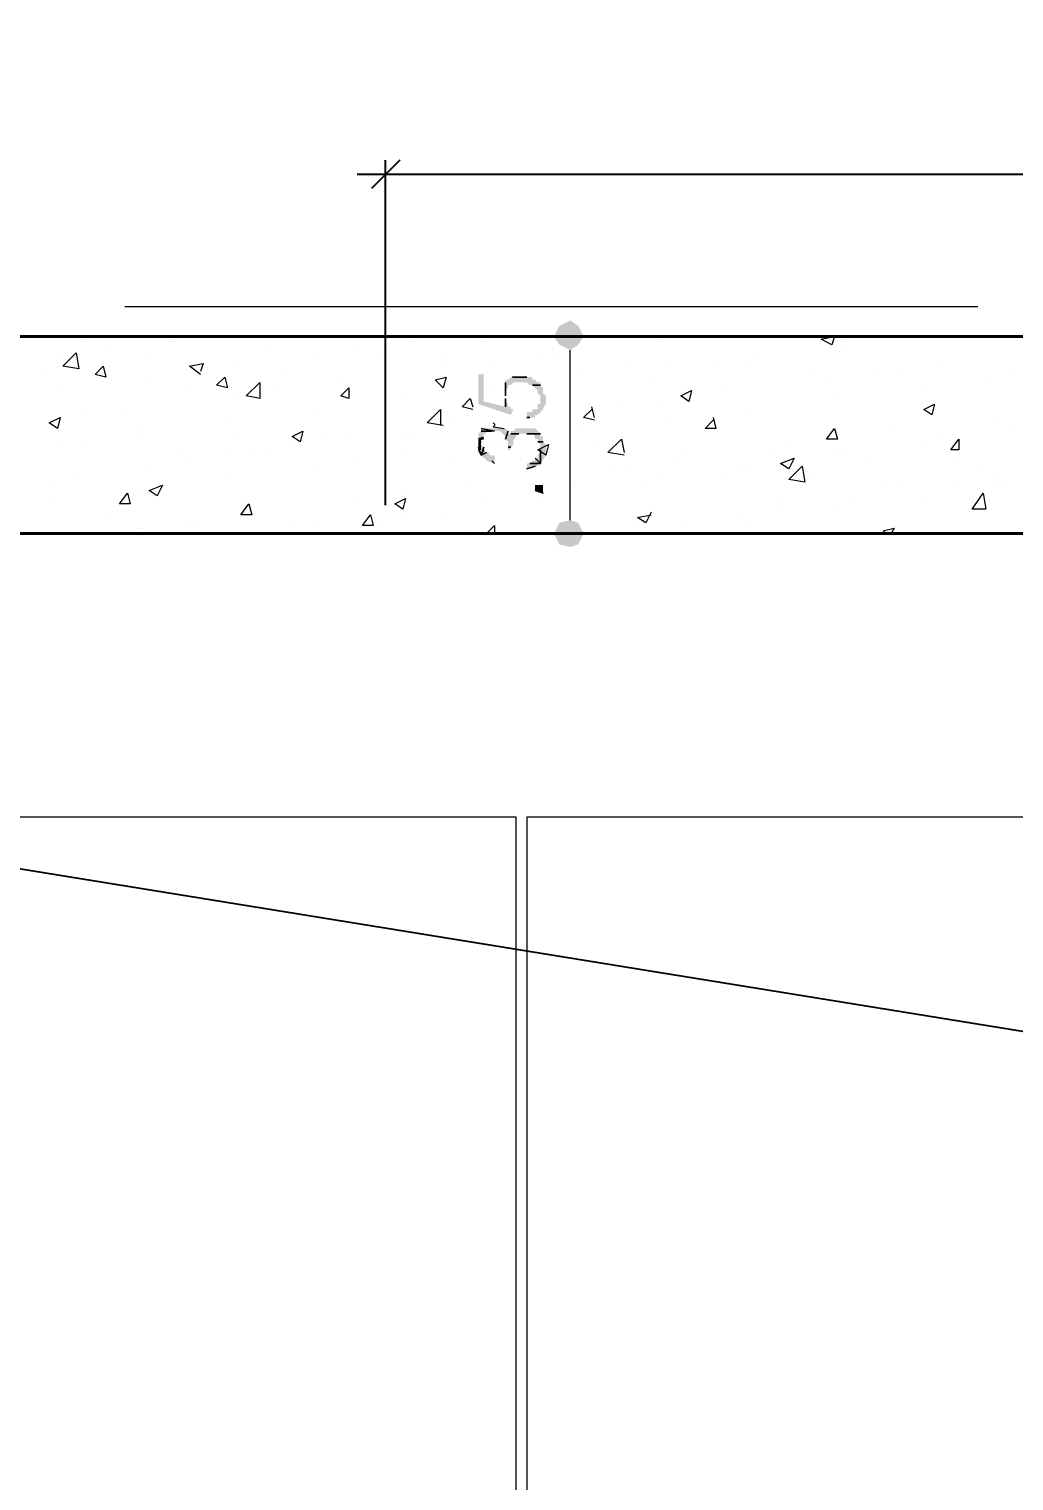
# Model space of a CAD drawing. Header units: millimetres. Extents: x 182 to 575, y -105 to 95.
# Drawn here: x 368.135 to 369.872, y -0.447 to 2.115 of the extents above; entities that cross this region are included whole.
import ezdxf

# ---------------------------------------------------------------- set-up
doc = ezdxf.new("R2010")
doc.units = ezdxf.units.MM
doc.header["$MEASUREMENT"] = 0
doc.layers.add('PDF_Geometry', color=7, linetype='Continuous')
doc.layers.add('PDF_Solid Fills', color=7, linetype='Continuous')
doc.styles.add('SIMPLEX', font='simplex', dxfattribs={"height": 0.2})
doc.dimstyles.new('SA-25', dxfattribs={"dimtxt": 0.05, "dimasz": 0.05, "dimexe": 0.025, "dimexo": 0.05, "dimgap": 0.025, "dimtad": 1, "dimzin": 4, "dimdsep": 46, "dimtxsty": 'SIMPLEX', "dimblk": 'OBLIQUE', "dimcen": 0.025, "dimdle": 0.05, "dimclrt": 2, "dimaunit": 1, "dimadec": 3, "dimazin": 0, "dimtfac": 1, "dimtofl": 0, "dimtmove": 0, "dimatfit": 3, "dimldrblk": 'OPEN30', "dimfxl": 1, "dimtolj": 1, "dimtzin": 0, "dimarcsym": 0})

# ---------------------------------------------------------------- blocks, each defined once
blk = doc.blocks.new('_Oblique')
at = {"color": 0, "linetype": 'ByBlock', "lineweight": -2}
blk.add_line((-0.5, -0.5), (0.5, 0.5), dxfattribs=at)
blk = doc.blocks.new('*D75')
at = {"color": 0, "lineweight": -2, "transparency": 16777216}
for p, q in [((368.7636232350748, 1.274537539244294), (368.7636232350748, 1.883499908226975)), ((374.763624531371, -13.7254624607557), (374.763624531371, 1.883499908226975)), ((368.7136232350747, 1.858499908226975), (374.813624531371, 1.858499908226975))]:
    blk.add_line(p, q, dxfattribs=at)
at = {"layer": 'Defpoints', "color": 0, "transparency": 16777216}
for p in [(374.763624531371, 1.858499908226975), (368.7636232350748, 1.224537539244294), (374.763624531371, -13.7754624607557)]:
    blk.add_point(p, dxfattribs=at)
at = {"color": 0, "lineweight": -2, "transparency": 16777216, "xscale": 0.05, "yscale": 0.05, "zscale": 0.05, "rotation": 180}
blk.add_blockref('_Oblique', (368.7636232350748, 1.858499908226975), dxfattribs=at)
at = {"color": 0, "lineweight": -2, "transparency": 16777216, "xscale": 0.05, "yscale": 0.05, "zscale": 0.05}
blk.add_blockref('_Oblique', (374.763624531371, 1.858499908226975), dxfattribs=at)
at = {"color": 2, "transparency": 16777216, "insert": (371.7636238832229, 1.983499908226975), "char_height": 0.2, "attachment_point": 5, "style": 'SIMPLEX'}
blk.add_mtext('\\A1;6.00', dxfattribs=at)
blk = doc.blocks.new('_Open30')
at = {"color": 0, "linetype": 'ByBlock', "lineweight": -2}
for p, q in [((-1, 0.26794919), (0, 0)), ((0, 0), (-1, -0.26794919)), ((0, 0), (-1, 0))]:
    blk.add_line(p, q, dxfattribs=at)

msp = doc.modelspace()

# ---------------------------------------------------------------- hatches: boundary and pattern name
at = {"layer": 'PDF_Solid Fills', "transparency": 33554559}
for points in [[(369.0702383464769, 1.557870237656998), (369.0892851983289, 1.548346798503558), (369.1035719443606, 1.557870237656998), (369.1130953570589, 1.572156983688756), (369.1035719443606, 1.591203835540596), (369.0892851983289, 1.600727248238996), (369.0702383464769, 1.591203835540596), (369.0607116798103, 1.572156983688756)], [(368.9797609919796, 1.386442168873912), (368.9797609919796, 1.372155422842183), (368.9845243253129, 1.372155422842183), (368.9845243253129, 1.376918756175512), (368.9892844046781, 1.381682089508842), (368.9892844046781, 1.389615211364684), (368.9940477380113, 1.395965608027352), (368.9940477380113, 1.399141501778785), (368.9988078438315, 1.400728914905669), (369.0226180025616, 1.400728914905669), (369.027381335895, 1.395965608027352), (369.027381335895, 1.39120550220727), (369.03214141526, 1.39120550220727), (369.03214141526, 1.386442168873912), (369.0369047485933, 1.381682089508842), (369.0369047485933, 1.367395343477084), (369.03214141526, 1.362632010143755), (369.03214141526, 1.357871904323672), (369.027381335895, 1.357871904323672), (369.027381335895, 1.353108597445355), (369.0226180025616, 1.353108597445355), (369.0178546692282, 1.348348491625244), (369.0130945898633, 1.348348491625244), (369.0130945898633, 1.338825078926816), (369.0226180025616, 1.338825078926816), (369.025793919834, 1.341998826639894), (369.03214141526, 1.343585158291915), (369.03214141526, 1.346443288486198), (369.0369047485933, 1.348348491625244), (369.0464281612917, 1.362632010143755), (369.0464281612917, 1.381682089508842), (369.0416648544135, 1.386442168873912), (369.0416648544135, 1.395965608027352), (369.0369047485933, 1.395965608027352), (369.0369047485933, 1.400728914905669), (369.03214141526, 1.40548902072578), (369.027381335895, 1.41025235405911), (368.9940477380113, 1.41025235405911), (368.9892844046781, 1.40548902072578), (368.9845243253129, 1.40548902072578), (368.9845243253129, 1.400728914905669), (368.9797609919796, 1.400728914905669), (368.9797609919796, 1.40548902072578), (368.9749976586463, 1.41025235405911), (368.9321406480643, 1.41025235405911), (368.9321406480643, 1.40548902072578), (368.9273805422441, 1.400728914905669), (368.9273805422441, 1.39120550220727), (368.9369039813976, 1.395965608027352), (368.9369039813976, 1.400728914905669), (368.9416640607626, 1.400728914905669), (368.9416640607626, 1.40548902072578), (368.9654742459478, 1.40548902072578), (368.9702375792812, 1.400728914905669), (368.9749976586463, 1.395965608027352), (368.9749976586463, 1.39120550220727)], [(368.9321406480643, 1.362632010143755), (368.9369039813976, 1.357871904323672), (368.9416640607626, 1.355491864641123), (368.9416640607626, 1.353108597445355), (368.9559508067944, 1.348348491625244), (368.9559508067944, 1.362632010143755), (368.9464273940961, 1.362632010143755), (368.9464273940961, 1.367395343477084), (368.9416640607626, 1.367395343477084), (368.9369039813976, 1.372155422842183), (368.9369039813976, 1.376918756175512), (368.9321406480643, 1.381682089508842), (368.9321406480643, 1.367395343477084), (368.9305539461243, 1.368982036598793), (368.9273805422441, 1.381682089508842), (368.9273805422441, 1.372155422842183)], [(369.027381335895, 1.300728147709889), (369.0416648544135, 1.295964814376588), (369.0416648544135, 1.310251560408317), (369.027381335895, 1.310251560408317)], [(369.0702383464769, 1.205490713847467), (369.0892851983289, 1.200727380514137), (369.1035719443606, 1.205490713847467), (369.1130953570589, 1.224537539244294), (369.1035719443606, 1.243584391096134), (369.0892851983289, 1.248347724429464), (369.0702383464769, 1.243584391096134), (369.0607116798103, 1.224537539244294)]]:
    msp.add_hatch(color=256, dxfattribs=at).paths.add_polyline_path(points)
h = msp.add_hatch(color=256, dxfattribs=at)
h.paths.add_polyline_path([(368.9797609919796, 1.453109364641135), (368.9749976586463, 1.457872697974437), (368.9749976586463, 1.448346031307778), (368.9369039813976, 1.457872697974437), (368.9369039813976, 1.505489787921532), (368.9273805422441, 1.505489787921532), (368.9273805422441, 1.453109364641135), (368.9845243253129, 1.434062512789239), (368.9892844046781, 1.443585951942707), (368.9845243253129, 1.443585951942707), (368.9845243253129, 1.448346031307778), (368.9797609919796, 1.448346031307778)])
h.paths.add_polyline_path([(369.0130945898633, 1.429299179455938), (369.027381335895, 1.429299179455938), (369.027381335895, 1.432872086340949), (369.03214141526, 1.434062512789239), (369.0369047485933, 1.438822618609378), (369.0416648544135, 1.443585951942707), (369.0416648544135, 1.445963590558164), (369.0464281612917, 1.453109364641135), (369.0464281612917, 1.467396110672865), (369.0416648544135, 1.472156216492976), (369.0416648544135, 1.481679629191375), (369.0369047485933, 1.486442962524705), (369.0369047485933, 1.491203041889803), (369.03214141526, 1.491203041889803), (369.027381335895, 1.495966375223133), (369.0226180025616, 1.495966375223133), (369.0226180025616, 1.500729708556462), (368.9845243253129, 1.500729708556462), (368.9797609919796, 1.495966375223133), (368.9749976586463, 1.495966375223133), (368.9749976586463, 1.476919523371293), (368.9797609919796, 1.481679629191375), (368.9797609919796, 1.486442962524705), (368.9845243253129, 1.486442962524705), (368.9892844046781, 1.491203041889803), (369.0130945898633, 1.491203041889803), (369.0178546692282, 1.486442962524705), (369.0226180025616, 1.486442962524705), (369.027381335895, 1.481679629191375), (369.03214141526, 1.476919523371293), (369.03214141526, 1.472156216492976), (369.0369047485933, 1.467396110672865), (369.0369047485933, 1.453109364641135), (369.03214141526, 1.453109364641135), (369.03214141526, 1.443585951942707), (369.0226180025616, 1.443585951942707), (369.0226180025616, 1.438822618609378), (369.0130945898633, 1.438822618609378)])
h = msp.add_hatch(color=256, dxfattribs=at)
h.paths.add_polyline_path([(368.9797609919796, 1.495966375223133), (369.027381335895, 1.495966375223133), (368.9797609919796, 1.495966375223133)], flags=0)
h.paths.add_polyline_path([(369.027381335895, 1.495966375223133), (368.9797609919796, 1.495966375223133), (369.027381335895, 1.495966375223133)], flags=0)
h.paths.add_polyline_path([(368.9749976586463, 1.495966375223133), (369.03214141526, 1.491203041889803), (368.9749976586463, 1.495966375223133)], flags=0)
h = msp.add_hatch(color=256, dxfattribs=at)
h.paths.add_polyline_path([(368.9654742459478, 1.472156216492976), (368.9654742459478, 1.467396110672865), (368.9654742459478, 1.472156216492976)], flags=0)
h.paths.add_polyline_path([(368.9654742459478, 1.462632777339535), (368.9654742459478, 1.476919523371293), (368.9654742459478, 1.462632777339535)], flags=0)
h.paths.add_polyline_path([(368.9702375792812, 1.481679629191375), (368.9702375792812, 1.457872697974437), (368.9702375792812, 1.481679629191375)], flags=0)
h.paths.add_polyline_path([(368.9702375792812, 1.457872697974437), (368.9702375792812, 1.481679629191375), (368.9702375792812, 1.457872697974437)], flags=0)

# ---------------------------------------------------------------- linework, layer by layer
msp.add_line((376.7732514609801, -0.7691128575565191), (366.9006825941974, 0.8297172905545542))
at = {"layer": 'PDF_Geometry', "lineweight": 13}
for points in [[(369.8083309919797, 1.624537406969153), (368.3035689549425, 1.624537406969153)], [(369.0892851983289, 1.248347724429464), (369.0892851983289, 1.272157883159649), (369.0892851983289, 1.524536639773401), (369.0892851983289, 1.548346798503558)], [(368.9749976586463, 1.476919523371293), (368.9749976586463, 1.491203041889803), (368.9749976586463, 1.476919523371293)], [(369.0011894972706, 1.500729708556462), (368.9988094443606, 1.500729708556462), (369.0035711639372, 1.500729708556462), (368.9869043649954, 1.500729708556462)], [(369.0130945898633, 1.500729708556462), (368.9892844046781, 1.500729708556462), (369.0130945898633, 1.500729708556462)], [(368.9940477380113, 1.500729708556462), (369.0083312565298, 1.500729708556462), (368.9940477380113, 1.500729708556462)], [(369.0226180025616, 1.486442962524705), (369.0369047485933, 1.486442962524705), (369.0226180025616, 1.486442962524705)], [(369.0369047485933, 1.486442962524705), (369.0226180025616, 1.486442962524705), (369.0369047485933, 1.486442962524705)], [(368.9559508067944, 1.40548902072578), (368.9321406480643, 1.41025235405911), (368.9559508067944, 1.40548902072578)], [(368.953570767112, 1.419775766757509), (368.9559524337785, 1.417394100090859), (368.9559508200219, 1.415012433424208), (368.9559508200219, 1.415012433424208), (368.9535707803394, 1.412632393741631), (368.9726176189637, 1.41025235405911)], [(368.9273805422441, 1.39120550220727), (368.9321406480643, 1.39120550220727), (368.9273805422441, 1.39120550220727)], [(368.9321406480643, 1.386442168873912), (368.9273805422441, 1.386442168873912), (368.9321406480643, 1.386442168873912)], [(368.9321406480643, 1.40548902072578), (368.9511907274293, 1.40548902072578), (368.9321406480643, 1.40548902072578)], [(368.9749976586463, 1.39120550220727), (368.9797609919796, 1.40548902072578), (368.9749976586463, 1.39120550220727)], [(369.0369047485933, 1.400728914905669), (369.0130945898633, 1.400728914905669), (369.0369047485933, 1.400728914905669)], [(369.0130945898633, 1.400728914905669), (369.0369047485933, 1.400728914905669), (369.0130945898633, 1.400728914905669)], [(369.03214141526, 1.386442168873912), (369.0416648544135, 1.386442168873912), (369.03214141526, 1.386442168873912)], [(368.9845243253129, 1.376918756175512), (368.9797609919796, 1.376918756175512), (368.9845243253129, 1.376918756175512)], [(369.0369047485933, 1.348348491625244), (369.0178546692282, 1.348348491625244), (369.0369047485933, 1.348348491625244)], [(369.0416648544135, 1.295964814376588), (369.027381335895, 1.300728147709889), (369.0416648544135, 1.295964814376588)], [(364.8702380819267, 1.224537539244294), (377.3178576586463, 1.224537539244294)]]:
    msp.add_lwpolyline(points, dxfattribs=at)
at = {"layer": 'PDF_Geometry', "lineweight": 40}
for points in [[(377.1178560977997, 1.224537539244294), (377.5702364152601, 1.224537539244294), (377.5702364152601, 1.572156983688756), (364.8464279231966, 1.572156983688756), (364.4702382142018, 1.572156983688756), (364.4702382142018, 1.224537539244294), (364.8464279231966, 1.224537539244294), (364.9178551983288, 1.224537539244294)], [(365.6464276586462, 1.224537539244294), (376.3940469708156, 1.224537539244294)]]:
    msp.add_lwpolyline(points, dxfattribs=at)
at = {"layer": 'PDF_Geometry', "lineweight": 25}
msp.add_lwpolyline([(368.3083322882759, 1.572156983688756), (368.1559510713447, 1.572156983688756)], dxfattribs=at)
at = {"layer": 'PDF_Geometry', "lineweight": 0}
for points in [[(368.2321416798103, 1.567393650355398), (368.2321416798103, 1.567393650355398)], [(368.3797595634082, 1.562633570990328), (368.3797595634082, 1.562633570990328)], [(368.3892862300748, 1.562633570990328), (368.3892862300748, 1.562633570990328)], [(368.5130939284876, 1.572156983688756), (368.5130939284876, 1.572156983688756)], [(368.8035696163183, 1.562633570990328), (368.8035696163183, 1.562633570990328)], [(368.9369039813976, 1.562633570990328), (368.9369039813976, 1.562633570990328)], [(369.2464264946251, 1.567393650355398), (369.2464264946251, 1.567393650355398)], [(369.5654756745193, 1.567393650355398), (369.5654756745193, 1.567393650355398)], [(368.1940480025617, 1.53882338580513), (368.1940480025617, 1.53882338580513)], [(368.2702386110273, 1.548346798503558), (368.2702386110273, 1.548346798503558)], [(368.3416658861595, 1.53882338580513), (368.3416658861595, 1.53882338580513)], [(368.5511908597045, 1.557870237656998), (368.5511908597045, 1.557870237656998)], [(368.6464282935668, 1.53882338580513), (368.6464282935668, 1.53882338580513)], [(368.7083321560008, 1.548346798503558), (368.7083321560008, 1.548346798503558)], [(368.8702367856305, 1.543586719138459), (368.8702367856305, 1.543586719138459)], [(369.0607116798103, 1.543586719138459), (369.0607116798103, 1.543586719138459)], [(369.413094457588, 1.543586719138459), (369.413094457588, 1.543586719138459)], [(369.5749990872176, 1.548346798503558), (369.5749990872176, 1.548346798503558)], [(368.4369033200219, 1.505489787921532), (368.4178564946251, 1.51977653395329), (368.4416666533552, 1.524536639773401), (368.4369033200219, 1.51025312125489)], [(368.4940471030907, 1.51977653395329), (368.4940471030907, 1.51977653395329)], [(368.7607126057362, 1.5340600524718), (368.7607126057362, 1.5340600524718)], [(368.8702367856305, 1.51977653395329), (368.8702367856305, 1.51977653395329)], [(368.9464273940961, 1.52929997310673), (368.9464273940961, 1.52929997310673)], [(369.03214141526, 1.5340600524718), (369.03214141526, 1.5340600524718)], [(369.1892859655245, 1.52929997310673), (369.1892859655245, 1.52929997310673)], [(369.2607132406569, 1.524536639773401), (369.2607132406569, 1.524536639773401)], [(369.3511905951542, 1.524536639773401), (369.3511905951542, 1.524536639773401)], [(369.4035710184346, 1.51977653395329), (369.4035710184346, 1.51977653395329)], [(369.5130952247838, 1.515013227074973), (369.5130952247838, 1.515013227074973)], [(369.7369037168473, 1.524536639773401), (369.7369037168473, 1.524536639773401)], [(368.1654745104981, 1.51025312125489), (368.1654745104981, 1.51025312125489)], [(368.3416658861595, 1.500729708556462), (368.3416658861595, 1.500729708556462)], [(368.5892845369532, 1.505489787921532), (368.5892845369532, 1.505489787921532)], [(368.6797618914505, 1.495966375223133), (368.6797618914505, 1.495966375223133)], [(369.1035719443606, 1.505489787921532), (369.1035719443606, 1.505489787921532)], [(369.2273796427733, 1.491203041889803), (369.2273796427733, 1.491203041889803)], [(369.5464288226674, 1.500729708556462), (369.5464288226674, 1.500729708556462)], [(369.6226194311331, 1.51025312125489), (369.6226194311331, 1.51025312125489)], [(369.6702365210801, 1.51025312125489), (369.6702365210801, 1.51025312125489)], [(369.7178568649954, 1.486442962524705), (369.7178568649954, 1.486442962524705)], [(369.8321411771648, 1.500729708556462), (369.8321411771648, 1.500729708556462)], [(369.8702380819267, 1.505489787921532), (369.8702380819267, 1.505489787921532)], [(368.1845213358949, 1.476919523371293), (368.1845213358949, 1.476919523371293)], [(368.4130931612917, 1.476919523371293), (368.4130931612917, 1.476919523371293)], [(368.4940471030907, 1.467396110672865), (368.4940471030907, 1.467396110672865)], [(368.565474378223, 1.476919523371293), (368.565474378223, 1.476919523371293)], [(368.7988095104981, 1.462632777339535), (368.7988095104981, 1.462632777339535)], [(368.9178571295457, 1.443585951942707), (368.8988070501806, 1.448346031307778), (368.9130937962124, 1.462632777339535), (368.9178571295457, 1.448346031307778)], [(368.9511907274293, 1.481679629191375), (368.9511907274293, 1.481679629191375)], [(369.3607140078526, 1.476919523371293), (369.3607140078526, 1.476919523371293)], [(369.5607123411859, 1.467396110672865), (369.5607123411859, 1.467396110672865)], [(368.2369050131435, 1.443585951942707), (368.2369050131435, 1.443585951942707)], [(368.3035689549425, 1.443585951942707), (368.3035689549425, 1.443585951942707)], [(368.6416649866886, 1.438822618609378), (368.6416649866886, 1.438822618609378)], [(368.8654767062653, 1.415012433424208), (368.8369031877468, 1.419775766757509), (368.860713372932, 1.443585951942707), (368.860713372932, 1.415012433424208)], [(369.0511882671119, 1.457872697974437), (369.0511882671119, 1.457872697974437)], [(369.1321422089109, 1.424539100090839), (369.1130953570589, 1.429299179455938), (369.1273788755775, 1.443585951942707)], [(369.1321422089109, 1.429299179455938), (369.1273788755775, 1.448346031307778)], [(369.1702358861595, 1.448346031307778), (369.1702358861595, 1.448346031307778)], [(369.2464264946251, 1.457872697974437), (369.2464264946251, 1.457872697974437)], [(369.4083311242548, 1.443585951942707), (369.4083311242548, 1.443585951942707)], [(368.1702378173763, 1.415012433424208), (368.1702378173763, 1.415012433424208)], [(368.1892846692283, 1.429299179455938), (368.1892846692283, 1.429299179455938)], [(368.332142447006, 1.41025235405911), (368.332142447006, 1.41025235405911)], [(368.4892837697573, 1.419775766757509), (368.4892837697573, 1.419775766757509)], [(368.8654767062653, 1.41025235405911), (368.8654767062653, 1.41025235405911)], [(368.8750001189637, 1.429299179455938), (368.8750001189637, 1.429299179455938)], [(368.9797609919796, 1.424539100090839), (368.9797609919796, 1.424539100090839)], [(369.2559499073235, 1.424539100090839), (369.2559499073235, 1.424539100090839)], [(369.3416671824558, 1.429299179455938), (369.346427261821, 1.41025235405911), (369.3273804364241, 1.41025235405911), (369.3416671824558, 1.424539100090839)], [(369.8464279231965, 1.429299179455938), (369.8464279231965, 1.429299179455938)], [(368.3369025528261, 1.400728914905669), (368.3369025528261, 1.400728914905669)], [(368.4940471030907, 1.400728914905669), (368.4940471030907, 1.400728914905669)], [(368.651188399387, 1.395965608027352), (368.651188399387, 1.395965608027352)], [(368.7035688226674, 1.400728914905669), (368.7035688226674, 1.400728914905669)], [(368.7892860977997, 1.400728914905669), (368.7892860977997, 1.400728914905669)], [(368.8130930290166, 1.39120550220727), (368.8130930290166, 1.39120550220727)], [(369.1035719443606, 1.40548902072578), (369.1035719443606, 1.40548902072578)], [(369.1845226321913, 1.362632010143755), (369.155952367641, 1.367395343477084), (369.1797592988579, 1.39120550220727), (369.1845226321913, 1.367395343477084)], [(369.5416654893342, 1.39120550220727), (369.5416654893342, 1.39120550220727)], [(369.6559497750484, 1.40548902072578), (369.6559497750484, 1.40548902072578)], [(369.7130935581172, 1.386442168873912), (369.7130935581172, 1.386442168873912)], [(369.7369037168473, 1.400728914905669), (369.7369037168473, 1.400728914905669)], [(369.8654747485933, 1.40548902072578), (369.8654747485933, 1.40548902072578)], [(368.1845213358949, 1.376918756175512), (368.1845213358949, 1.376918756175512)], [(368.2369050131435, 1.376918756175512), (368.2369050131435, 1.376918756175512)], [(368.39404630944, 1.367395343477084), (368.39404630944, 1.367395343477084)], [(368.4892837697573, 1.362632010143755), (368.4892837697573, 1.362632010143755)], [(368.5273806745192, 1.372155422842183), (368.5273806745192, 1.372155422842183)], [(368.5559509390695, 1.362632010143755), (368.5559509390695, 1.362632010143755)], [(368.6035712829849, 1.376918756175512), (368.6035712829849, 1.376918756175512)], [(368.713095489334, 1.357871904323672), (368.713095489334, 1.357871904323672)], [(368.7940461771648, 1.362632010143755), (368.7940461771648, 1.362632010143755)], [(368.9464273940961, 1.381682089508842), (368.9464273940961, 1.381682089508842)], [(368.9702375792812, 1.381682089508842), (368.9702375792812, 1.381682089508842)], [(369.1321422089109, 1.376918756175512), (369.1321422089109, 1.376918756175512)], [(369.2797600925087, 1.357871904323672), (369.2797600925087, 1.357871904323672)], [(369.2940468385405, 1.367395343477084), (369.2940468385405, 1.367395343477084)], [(369.4511881348368, 1.362632010143755), (369.4511881348368, 1.362632010143755)], [(369.4702382142018, 1.381682089508842), (369.4702382142018, 1.381682089508842)], [(369.5607123411859, 1.367395343477084), (369.5607123411859, 1.367395343477084)], [(369.5654756745193, 1.372155422842183), (369.5654756745193, 1.372155422842183)], [(368.3511892988579, 1.338825078926816), (368.3511892988579, 1.338825078926816)], [(368.4130931612917, 1.348348491625244), (368.4130931612917, 1.348348491625244)], [(368.6416649866886, 1.338825078926816), (368.6416649866886, 1.338825078926816)], [(368.8750001189637, 1.348348491625244), (368.8750001189637, 1.348348491625244)], [(369.0369047485933, 1.343585158291915), (369.0369047485933, 1.343585158291915)], [(369.0892851983289, 1.334061745593515), (369.0892851983289, 1.334061745593515)], [(369.1654757803394, 1.343585158291915), (369.1654757803394, 1.343585158291915)], [(369.1940460448897, 1.334061745593515), (369.1940460448897, 1.334061745593515)], [(369.3892842724028, 1.338825078926816), (369.3892842724028, 1.338825078926816)], [(369.4035710184346, 1.343585158291915), (369.4035710184346, 1.343585158291915)], [(369.6130927644663, 1.353108597445355), (369.6130927644663, 1.353108597445355)], [(369.774997394096, 1.348348491625244), (369.774997394096, 1.348348491625244)], [(369.8130943253129, 1.334061745593515), (369.8130943253129, 1.334061745593515)], [(368.1749979231965, 1.310251560408317), (368.1749979231965, 1.310251560408317)], [(368.2226182671118, 1.324538332895087), (368.2226182671118, 1.324538332895087)], [(368.4845236639374, 1.319774999561758), (368.4845236639374, 1.319774999561758)], [(369.2130928967415, 1.310251560408317), (369.2130928967415, 1.310251560408317)], [(369.2511898279585, 1.324538332895087), (369.2511898279585, 1.324538332895087)], [(369.3559507009743, 1.329298412260157), (369.3559507009743, 1.329298412260157)], [(369.517855330604, 1.319774999561758), (369.517855330604, 1.319774999561758)], [(369.6749998544135, 1.315014893741618), (369.6749998544135, 1.315014893741618)], [(369.7702373147308, 1.315014893741618), (369.7702373147308, 1.315014893741618)], [(369.8369044840431, 1.310251560408317), (369.8369044840431, 1.310251560408317)], [(369.8416645898632, 1.324538332895087), (369.8416645898632, 1.324538332895087)], [(368.332142447006, 1.300728147709889), (368.332142447006, 1.300728147709889)], [(368.713095489334, 1.281681295858049), (368.713095489334, 1.281681295858049)], [(368.7892860977997, 1.291204735011489), (368.7892860977997, 1.291204735011489)], [(368.903570383514, 1.305491481043219), (368.903570383514, 1.305491481043219)], [(368.9416640607626, 1.281681295858049), (368.9416640607626, 1.281681295858049)], [(369.0369047485933, 1.281681295858049), (369.0369047485933, 1.281681295858049)], [(369.0988086110272, 1.305491481043219), (369.0988086110272, 1.305491481043219)], [(369.5797624205511, 1.28644140167816), (369.5797624205511, 1.28644140167816)], [(369.6369029496516, 1.305491481043219), (369.6369029496516, 1.305491481043219)], [(369.7083334522971, 1.28644140167816), (369.7083334522971, 1.28644140167816)], [(369.8607146692283, 1.305491481043219), (369.8607146692283, 1.305491481043219)], [(368.1797612565299, 1.276917988979732), (368.1797612565299, 1.276917988979732)], [(368.2702386110273, 1.257871137127892), (368.2702386110273, 1.257871137127892)], [(368.522617367641, 1.257871137127892), (368.522617367641, 1.257871137127892)], [(368.7892860977997, 1.262634470461221), (368.7892860977997, 1.262634470461221)], [(369.2321429761066, 1.262634470461221), (369.2226195634082, 1.243584391096134), (369.2083328173765, 1.253107803794562), (369.2321429761066, 1.257871137127892)], [(369.3892842724028, 1.262634470461221), (369.3892842724028, 1.262634470461221)], [(369.4607148015034, 1.276917988979732), (369.4607148015034, 1.276917988979732)], [(369.4654748808686, 1.272157883159649), (369.4654748808686, 1.272157883159649)], [(369.5559522353659, 1.267394549826292), (369.5559522353659, 1.267394549826292)], [(368.332142447006, 1.234060978397735), (368.332142447006, 1.234060978397735)], [(368.4083330554716, 1.243584391096134), (368.4083330554716, 1.243584391096134)], [(368.4321432406568, 1.248347724429464), (368.4321432406568, 1.248347724429464)], [(368.5940478702864, 1.243584391096134), (368.5940478702864, 1.243584391096134)], [(368.6369048808684, 1.238824285276052), (368.6369048808684, 1.238824285276052)], [(368.7511891665828, 1.238824285276052), (368.7511891665828, 1.238824285276052)], [(368.8654767062653, 1.253107803794562), (368.8654767062653, 1.253107803794562)], [(368.9416640607626, 1.224537539244294), (368.9559508067944, 1.238824285276052), (368.9559508067944, 1.224537539244294)], [(369.198809378223, 1.238824285276052), (369.198809378223, 1.238824285276052)], [(369.284523399387, 1.243584391096134), (369.284523399387, 1.243584391096134)], [(369.3988077115564, 1.243584391096134), (369.3988077115564, 1.243584391096134)], [(369.64642636235, 1.224537539244294), (369.6416662565298, 1.229300872577624), (369.6607131083817, 1.234060978397735), (369.6559497750484, 1.224537539244294)], [(368.9130937962124, 1.229300872577624), (368.9130937962124, 1.229300872577624)], [(369.2464264946251, 1.224537539244294), (369.2464264946251, 1.224537539244294)]]:
    msp.add_lwpolyline(points, dxfattribs=at)
at = {"layer": 'PDF_Geometry', "lineweight": 13}
for points in [[(368.9988078438315, 1.572156983688756), (369.3749975263711, 1.572156983688756)], [(368.9749976586463, 1.467396110672865), (368.9749976586463, 1.491203041889803), (368.9749976586463, 1.467396110672865)], [(368.9749976586463, 1.462632777339535), (368.9749976586463, 1.448346031307778), (368.9749976586463, 1.462632777339535)], [(369.0369047485933, 1.438822618609378), (369.0369047485933, 1.438822618609378), (369.0369047485933, 1.438822618609378)], [(369.0178546692282, 1.429299179455938), (369.0130945898633, 1.429299179455938), (369.0178546692282, 1.429299179455938)], [(368.9988078438315, 1.400728914905669), (368.9845243253129, 1.400728914905669), (368.9988078438315, 1.400728914905669)], [(368.9273805422441, 1.376918756175512), (368.9321406480643, 1.362632010143755), (368.9273805422441, 1.376918756175512)], [(368.9273805422441, 1.372155422842183), (368.9321406480643, 1.362632010143755), (368.9273805422441, 1.372155422842183)], [(368.9369039813976, 1.376918756175512), (368.9321406480643, 1.362632010143755), (368.9369039813976, 1.376918756175512)], [(368.9369039813976, 1.372155422842183), (368.9321406480643, 1.362632010143755), (368.9369039813976, 1.372155422842183)], [(368.9416640607626, 1.367395343477084), (368.9321406480643, 1.362632010143755), (368.9416640607626, 1.367395343477084)], [(368.9321406480643, 1.362632010143755), (368.9321406480643, 1.362632010143755), (368.9321406480643, 1.362632010143755)], [(369.027381335895, 1.357871904323672), (369.0369047485933, 1.348348491625244), (369.027381335895, 1.357871904323672)], [(369.0369047485933, 1.372155422842183), (369.0369047485933, 1.348348491625244), (369.0369047485933, 1.372155422842183)], [(368.9511907274293, 1.353108597445355), (368.9559508067944, 1.348348491625244), (368.9511907274293, 1.353108597445355)], [(369.027381335895, 1.343585158291915), (369.0130945898633, 1.338825078926816), (369.027381335895, 1.343585158291915)], [(368.9988078438315, 1.224537539244294), (369.8416645898632, 1.224537539244294)]]:
    msp.add_lwpolyline(points, close=True, dxfattribs=at)
at = {"layer": 'PDF_Geometry', "lineweight": 0}
for points in [[(369.5559522353659, 1.572156983688756), (369.5511889020325, 1.557870237656998), (369.5321420766356, 1.567393650355398)], [(368.2226182671118, 1.515013227074973), (368.1940480025617, 1.51977653395329), (368.2178549337785, 1.543586719138459)], [(368.2654752776939, 1.51977653395329), (368.2702386110273, 1.500729708556462), (368.2511885316621, 1.505489787921532)], [(368.4797603306039, 1.500729708556462), (368.4845236639374, 1.481679629191375), (368.4654735845721, 1.486442962524705)], [(368.5416641930377, 1.462632777339535), (368.5178572618208, 1.467396110672865), (368.5416641930377, 1.491203041889803)], [(368.8702367856305, 1.500729708556462), (368.8654767062653, 1.481679629191375), (368.8511899602336, 1.495966375223133)], [(368.6988087433023, 1.481679629191375), (368.6988087433023, 1.462632777339535), (368.6845219972706, 1.467396110672865)], [(369.3035702512389, 1.476919523371293), (369.2988069179055, 1.457872697974437), (369.284523399387, 1.467396110672865)], [(369.732140383514, 1.453109364641135), (369.7273803041489, 1.434062512789239), (369.7130935581172, 1.443585951942707)], [(368.1892846692283, 1.429299179455938), (368.1845213358949, 1.41025235405911), (368.1702378173763, 1.419775766757509)], [(369.5559522353659, 1.41025235405911), (369.5607123411859, 1.39120550220727), (369.5416654893342, 1.39120550220727)], [(368.6178548015034, 1.40548902072578), (368.6130947221384, 1.386442168873912), (368.5988079496516, 1.395965608027352)], [(369.774997394096, 1.39120550220727), (369.774997394096, 1.372155422842183), (369.7607138755775, 1.372155422842183)], [(369.0511882671119, 1.381682089508842), (369.0464281612917, 1.362632010143755), (369.03214141526, 1.372155422842183)], [(369.4845217327203, 1.357871904323672), (369.474998320022, 1.338825078926816), (369.4607148015034, 1.348348491625244)], [(369.5035718120855, 1.315014893741618), (369.474998320022, 1.319774999561758), (369.498808478752, 1.343585158291915)], [(368.3702361507097, 1.310251560408317), (368.3607127115563, 1.291204735011489), (368.3464259655245, 1.300728147709889)], [(368.3083322882759, 1.295964814376588), (368.3130956216092, 1.276917988979732), (368.2940455422441, 1.276917988979732)], [(368.7988095104981, 1.28644140167816), (368.7940461771648, 1.267394549826292), (368.779759431133, 1.276917988979732)], [(369.8226177380114, 1.267394549826292), (369.7988075792812, 1.267394549826292), (369.8178576586463, 1.295964814376588)], [(368.522617367641, 1.276917988979732), (368.5273806745192, 1.257871137127892), (368.5083338491224, 1.257871137127892)], [(368.736902420551, 1.257871137127892), (368.7416657538844, 1.238824285276052), (368.7226189020325, 1.238824285276052)]]:
    msp.add_lwpolyline(points, close=True, dxfattribs=at)
at = {"layer": 'PDF_Geometry', "lineweight": 13}
msp.add_lwpolyline([(368.9654742459478, 1.465014444006186, 0, 0, 0), (368.9654742459478, 1.469776150355414, 0, 0, 0), (368.9702375792812, 1.469776163582934, 0, 0, 0), (368.9702375792812, 1.469776163582934, 0.0428570105820148, 0.0428570105820148, 0), (368.9702375792812, 1.469774536598776, 0, 0, 0), (368.9749976586463, 1.469774536598776, 0, 0, 0)], format="xyseb", dxfattribs=at)
at = {"layer": 'PDF_Geometry', "lineweight": 13, "const_width": 0.004760105820108287}
msp.add_lwpolyline([(368.9369039813976, 1.393585555117311), (368.9297605951542, 1.39120550220727), (368.9297605951542, 1.386442168873912), (368.9297605951542, 1.372157049826284)], dxfattribs=at)
at = {"layer": 'PDF_Geometry', "lineweight": 20}
for points in [[(368.9940477380113, -2.427841720014983), (368.9940477380113, 0.7245369043236556), (367.1226194311331, 0.7245369043236556), (367.1226194311331, -2.427841720014983), (368.0940472089108, -2.427841720014983)], [(370.9559501718738, -2.427841720014983), (370.9559501718738, 0.7245369043236556), (369.0130945898633, 0.7245369043236556), (369.0130945898633, -2.427841720014983)]]:
    msp.add_lwpolyline(points, dxfattribs=at)

# ---------------------------------------------------------------- dimensions: what is measured, and where the dimension line sits
dim = msp.add_linear_dim(base=(374.763624531371, 1.858499908226975), p1=(368.7636232350748, 1.224537539244294), p2=(374.763624531371, -13.7754624607557), dimstyle='SA-25')
dim.commit()
dim.dimension.update_dxf_attribs({"geometry": '*D75', "text_midpoint": (371.7636238832229, 1.983499908226975)})

doc.saveas('drawing.dxf')
